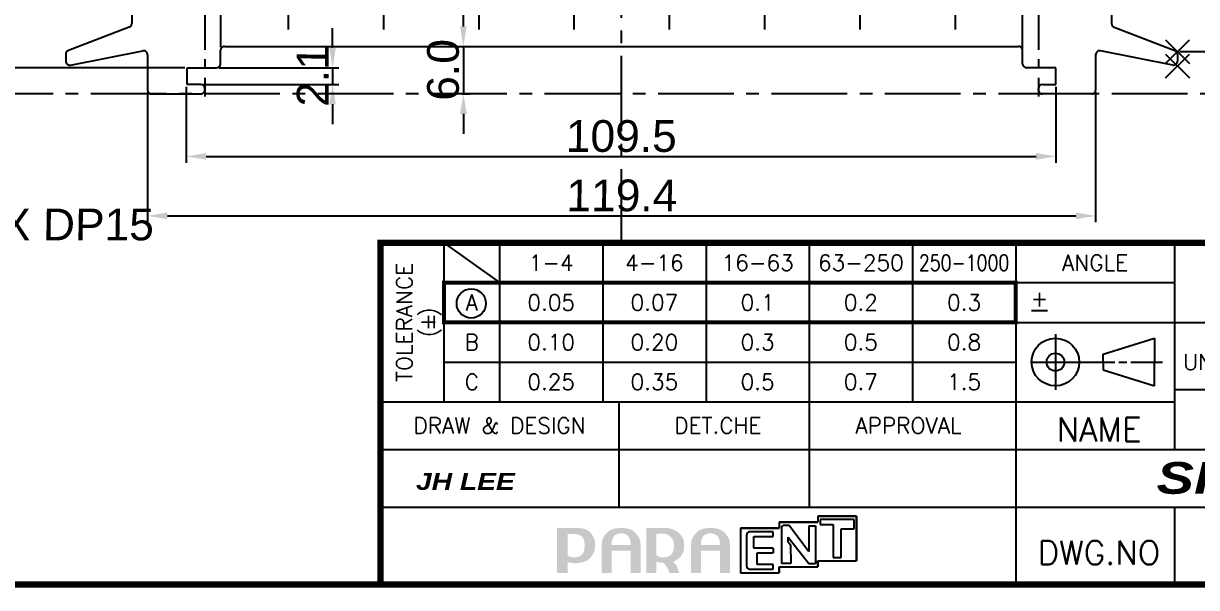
# Model space of a CAD drawing. Extents: x -425 to 6552, y -3049 to 3105.
# Drawn here: x 660.8 to 808.5, y -3024.5 to -2953.5 of the extents above; entities that cross this region are included whole.
import ezdxf
from ezdxf.enums import TextEntityAlignment as Align

# ---------------------------------------------------------------- set-up
doc = ezdxf.new("R2010")
doc.units = 0
doc.header["$PDMODE"] = 3
doc.header["$PDSIZE"] = 1.5
doc.linetypes.add('CENTER', pattern=[17.8, 10.75, -2.35, 2.35, -2.35])
doc.linetypes.add('CENTER2', pattern=[28.575, 19.05, -3.175, 3.175, -3.175])
doc.layers.get('0').update_dxf_attribs({"linetype": 'CONTINUOUS'})
doc.layers.get('DEFPOINTS').update_dxf_attribs({"linetype": 'CONTINUOUS'})
doc.layers.add('3', color=112, linetype='CENTER')
doc.layers.add('DIM', color=1, linetype='CONTINUOUS')
doc.styles.add('N', font='arialbi.ttf', dxfattribs={"width": 0.8, "oblique": 5})
doc.styles.add('OMI-1', font='arial.ttf', dxfattribs={"oblique": 1})
doc.styles.add('SIM', font='simplex')
doc.dimstyles.new('1', dxfattribs={"dimtxt": 4, "dimasz": 2.5, "dimexe": 0.8, "dimexo": 0.3, "dimgap": 0.5, "dimtad": 1, "dimtoh": 1, "dimdec": 1, "dimzin": 0, "dimtxsty": 'OMI-1', "dimcen": 0, "dimclrd": 256, "dimclre": 256, "dimclrt": 256, "dimazin": 3, "dimtfac": 0.8, "dimtdec": 1, "dimtix": 1, "dimtmove": 0, "dimatfit": 3, "dimtolj": 1, "dimtzin": 0})

# ---------------------------------------------------------------- blocks, each defined once
blk = doc.blocks.new('L1')
at = {"const_width": 0.3}
blk.add_lwpolyline([(0, 10), (0, 5), (72, 5), (72, 10), (0, 10)], dxfattribs=at)
blk.add_circle((3.44, 7.38), 1.84)
blk = doc.blocks.new('*D8769')
at = {"layer": 'DEFPOINTS', "color": 0}
for p in [(736.13, -2834.34), (736.13, -2835.54), (736.13, -2960.33)]:
    blk.add_point(p, dxfattribs=at)
at = {"layer": 'DIM'}
blk.add_line((736.13, -2835.24), (736.13, -2826.27), dxfattribs=at)
at = {"layer": 'DIM', "insert": (733.59, -2830.05), "char_height": 4, "attachment_point": 5, "rotation": 90, "style": 'OMI-1'}
blk.add_mtext('\\A1;0.0', dxfattribs=at)
blk = doc.blocks.new('*D8793')
at = {"layer": 'DEFPOINTS', "color": 0}
for p in [(748.05, -2962.38), (842.54, -2962.38), (843.74, -2962.38)]:
    blk.add_point(p, dxfattribs=at)
at = {"layer": 'DIM'}
blk.add_line((842.84, -2962.38), (851.81, -2962.38), dxfattribs=at)
at = {"layer": 'DIM', "insert": (848.03, -2959.84), "char_height": 4, "attachment_point": 5, "style": 'OMI-1'}
blk.add_mtext('\\A1;0.0', dxfattribs=at)
blk = doc.blocks.new('*D8794')
at = {"layer": 'DEFPOINTS', "color": 0}
for p in [(806.13, -2957.05), (843.74, -2957.05), (736.13, -2962.38)]:
    blk.add_point(p, dxfattribs=at)
at = {"layer": 'DIM'}
blk.add_line((806.43, -2957.05), (851.83, -2957.05), dxfattribs=at)
at = {"layer": 'DIM', "insert": (848.03, -2954.5), "char_height": 4, "attachment_point": 5, "style": 'OMI-1'}
blk.add_mtext('\\A1;5.3', dxfattribs=at)
blk = doc.blocks.new('*D8795')
at = {"layer": 'DEFPOINTS', "color": 0}
for p in [(806.13, -2948.75), (843.74, -2948.75), (736.13, -2962.38)]:
    blk.add_point(p, dxfattribs=at)
at = {"layer": 'DIM'}
blk.add_line((806.43, -2948.75), (854.93, -2948.75), dxfattribs=at)
at = {"layer": 'DIM', "insert": (849.59, -2946.2), "char_height": 4, "attachment_point": 5, "style": 'OMI-1'}
blk.add_mtext('\\A1;13.6', dxfattribs=at)
blk = doc.blocks.new('*D8796')
at = {"layer": 'DEFPOINTS', "color": 0}
for p in [(806.13, -2940.45), (843.74, -2940.45), (736.13, -2962.38)]:
    blk.add_point(p, dxfattribs=at)
at = {"layer": 'DIM'}
blk.add_line((806.43, -2940.45), (854.94, -2940.45), dxfattribs=at)
at = {"layer": 'DIM', "insert": (849.59, -2937.9), "char_height": 4, "attachment_point": 5, "style": 'OMI-1'}
blk.add_mtext('\\A1;21.9', dxfattribs=at)
blk = doc.blocks.new('*D8797')
at = {"layer": 'DEFPOINTS', "color": 0}
for p in [(806.13, -2932.15), (843.74, -2932.15), (736.13, -2962.38)]:
    blk.add_point(p, dxfattribs=at)
at = {"layer": 'DIM'}
blk.add_line((806.43, -2932.15), (854.89, -2932.15), dxfattribs=at)
at = {"layer": 'DIM', "insert": (849.57, -2929.6), "char_height": 4, "attachment_point": 5, "style": 'OMI-1'}
blk.add_mtext('\\A1;30.2', dxfattribs=at)
blk = doc.blocks.new('*D8798')
at = {"layer": 'DEFPOINTS', "color": 0}
for p in [(806.13, -2923.85), (843.74, -2923.85), (736.13, -2962.38)]:
    blk.add_point(p, dxfattribs=at)
at = {"layer": 'DIM'}
blk.add_line((806.43, -2923.85), (854.96, -2923.85), dxfattribs=at)
at = {"layer": 'DIM', "insert": (849.6, -2921.3), "char_height": 4, "attachment_point": 5, "style": 'OMI-1'}
blk.add_mtext('\\A1;38.5', dxfattribs=at)
blk = doc.blocks.new('*D8799')
at = {"layer": 'DEFPOINTS', "color": 0}
for p in [(806.13, -2915.55), (843.74, -2915.55), (736.13, -2962.38)]:
    blk.add_point(p, dxfattribs=at)
at = {"layer": 'DIM'}
blk.add_line((806.43, -2915.55), (854.94, -2915.55), dxfattribs=at)
at = {"layer": 'DIM', "insert": (849.59, -2913), "char_height": 4, "attachment_point": 5, "style": 'OMI-1'}
blk.add_mtext('\\A1;46.8', dxfattribs=at)
blk = doc.blocks.new('*D8800')
at = {"layer": 'DEFPOINTS', "color": 0}
for p in [(805.81, -2907.12), (843.74, -2907.12), (736.13, -2962.38)]:
    blk.add_point(p, dxfattribs=at)
at = {"layer": 'DIM'}
blk.add_line((806.11, -2907.12), (854.93, -2907.12), dxfattribs=at)
at = {"layer": 'DIM', "insert": (849.59, -2904.58), "char_height": 4, "attachment_point": 5, "style": 'OMI-1'}
blk.add_mtext('\\A1;55.3', dxfattribs=at)
blk = doc.blocks.new('*D8801')
at = {"layer": 'DEFPOINTS', "color": 0}
for p in [(806.13, -2898.95), (843.74, -2898.95), (736.13, -2962.38)]:
    blk.add_point(p, dxfattribs=at)
at = {"layer": 'DIM'}
blk.add_line((806.43, -2898.95), (854.92, -2898.95), dxfattribs=at)
at = {"layer": 'DIM', "insert": (849.58, -2896.4), "char_height": 4, "attachment_point": 5, "style": 'OMI-1'}
blk.add_mtext('\\A1;63.4', dxfattribs=at)
blk = doc.blocks.new('*D8802')
at = {"layer": 'DEFPOINTS', "color": 0}
for p in [(806.13, -2890.65), (843.74, -2889.78), (736.13, -2962.38)]:
    blk.add_point(p, dxfattribs=at)
at = {"layer": 'DIM'}
for p, q in [((806.43, -2890.65), (833.74, -2890.65)), ((833.74, -2890.65), (838.74, -2889.78)), ((838.74, -2889.78), (854.93, -2889.78))]:
    blk.add_line(p, q, dxfattribs=at)
at = {"layer": 'DIM', "insert": (849.59, -2887.27), "char_height": 4, "attachment_point": 5, "style": 'OMI-1'}
blk.add_mtext('\\A1;71.7', dxfattribs=at)
blk = doc.blocks.new('*D8803')
at = {"layer": 'DEFPOINTS', "color": 0}
for p in [(806.13, -2882.35), (843.74, -2882.35), (736.13, -2962.38)]:
    blk.add_point(p, dxfattribs=at)
at = {"layer": 'DIM'}
blk.add_line((806.43, -2882.35), (854.92, -2882.35), dxfattribs=at)
at = {"layer": 'DIM', "insert": (849.58, -2879.8), "char_height": 4, "attachment_point": 5, "style": 'OMI-1'}
blk.add_mtext('\\A1;80.0', dxfattribs=at)
blk = doc.blocks.new('*D8804')
at = {"layer": 'DEFPOINTS', "color": 0}
for p in [(805.63, -2858.38), (843.74, -2858.38), (736.13, -2962.38)]:
    blk.add_point(p, dxfattribs=at)
at = {"layer": 'DIM'}
blk.add_line((805.93, -2858.38), (858.03, -2858.38), dxfattribs=at)
at = {"layer": 'DIM', "insert": (851.13, -2855.84), "char_height": 4, "attachment_point": 5, "style": 'OMI-1'}
blk.add_mtext('\\A1;104.0', dxfattribs=at)
blk = doc.blocks.new('*D8805')
at = {"layer": 'DEFPOINTS', "color": 0}
for p in [(843.74, -2851.81), (805.63, -2854.38), (736.13, -2962.38)]:
    blk.add_point(p, dxfattribs=at)
at = {"layer": 'DIM'}
for p, q in [((833.74, -2854.38), (838.74, -2851.81)), ((838.74, -2851.81), (858.03, -2851.81)), ((805.93, -2854.38), (833.74, -2854.38))]:
    blk.add_line(p, q, dxfattribs=at)
at = {"layer": 'DIM', "insert": (851.13, -2849.27), "char_height": 4, "attachment_point": 5, "style": 'OMI-1'}
blk.add_mtext('\\A1;108.0', dxfattribs=at)
blk = doc.blocks.new('*D8806')
at = {"layer": 'DEFPOINTS', "color": 0}
for p in [(742.13, -2835.24), (742.13, -2836.44), (736.13, -2962.38)]:
    blk.add_point(p, dxfattribs=at)
at = {"layer": 'DIM'}
blk.add_line((742.13, -2836.14), (742.13, -2827.17), dxfattribs=at)
at = {"layer": 'DIM', "insert": (739.59, -2830.95), "char_height": 4, "attachment_point": 5, "rotation": 90, "style": 'OMI-1'}
blk.add_mtext('\\A1;6.0', dxfattribs=at)
blk = doc.blocks.new('*D8807')
at = {"layer": 'DEFPOINTS', "color": 0}
for p in [(754.13, -2835.24), (754.13, -2836.44), (736.13, -2962.38)]:
    blk.add_point(p, dxfattribs=at)
at = {"layer": 'DIM'}
blk.add_line((754.13, -2836.14), (754.13, -2824.06), dxfattribs=at)
at = {"layer": 'DIM', "insert": (751.59, -2829.4), "char_height": 4, "attachment_point": 5, "rotation": 90, "style": 'OMI-1'}
blk.add_mtext('\\A1;18.0', dxfattribs=at)
blk = doc.blocks.new('*D8808')
at = {"layer": 'DEFPOINTS', "color": 0}
for p in [(766.13, -2835.24), (766.13, -2836.44), (736.13, -2962.38)]:
    blk.add_point(p, dxfattribs=at)
at = {"layer": 'DIM'}
blk.add_line((766.13, -2836.14), (766.13, -2824.06), dxfattribs=at)
at = {"layer": 'DIM', "insert": (763.59, -2829.4), "char_height": 4, "attachment_point": 5, "rotation": 90, "style": 'OMI-1'}
blk.add_mtext('\\A1;30.0', dxfattribs=at)
blk = doc.blocks.new('*D8809')
at = {"layer": 'DEFPOINTS', "color": 0}
for p in [(778.13, -2835.38), (778.13, -2836.44), (736.13, -2962.38)]:
    blk.add_point(p, dxfattribs=at)
at = {"layer": 'DIM'}
blk.add_line((778.13, -2836.14), (778.13, -2824.2), dxfattribs=at)
at = {"layer": 'DIM', "insert": (775.59, -2829.54), "char_height": 4, "attachment_point": 5, "rotation": 90, "style": 'OMI-1'}
blk.add_mtext('\\A1;42.0', dxfattribs=at)
blk = doc.blocks.new('*D8810')
at = {"layer": 'DEFPOINTS', "color": 0}
for p in [(788.63, -2835.24), (788.63, -2836.44), (736.13, -2962.38)]:
    blk.add_point(p, dxfattribs=at)
at = {"layer": 'DIM'}
blk.add_line((788.63, -2836.14), (788.63, -2824.01), dxfattribs=at)
at = {"layer": 'DIM', "insert": (786.09, -2829.38), "char_height": 4, "attachment_point": 5, "rotation": 90, "style": 'OMI-1'}
blk.add_mtext('\\A1;52.5', dxfattribs=at)
blk = doc.blocks.new('*D8811')
at = {"layer": 'DEFPOINTS', "color": 0}
for p in [(804.13, -2835.24), (804.13, -2852.38), (736.13, -2962.38)]:
    blk.add_point(p, dxfattribs=at)
at = {"layer": 'DIM'}
blk.add_line((804.13, -2852.08), (804.13, -2824.06), dxfattribs=at)
at = {"layer": 'DIM', "insert": (801.59, -2829.4), "char_height": 4, "attachment_point": 5, "rotation": 90, "style": 'OMI-1'}
blk.add_mtext('\\A1;68.0', dxfattribs=at)
blk = doc.blocks.new('*D8812')
at = {"layer": 'DEFPOINTS', "color": 0}
for p in [(730.13, -2835.24), (730.13, -2851.88), (736.13, -2962.38)]:
    blk.add_point(p, dxfattribs=at)
at = {"layer": 'DIM'}
blk.add_line((730.13, -2851.58), (730.13, -2827.17), dxfattribs=at)
at = {"layer": 'DIM', "insert": (727.59, -2830.95), "char_height": 4, "attachment_point": 5, "rotation": 90, "style": 'OMI-1'}
blk.add_mtext('\\A1;6.0', dxfattribs=at)
blk = doc.blocks.new('*D8813')
at = {"layer": 'DEFPOINTS', "color": 0}
for p in [(718.13, -2835.24), (718.13, -2836.44), (736.13, -2962.38)]:
    blk.add_point(p, dxfattribs=at)
at = {"layer": 'DIM'}
blk.add_line((718.13, -2836.14), (718.13, -2824.06), dxfattribs=at)
at = {"layer": 'DIM', "insert": (715.59, -2829.4), "char_height": 4, "attachment_point": 5, "rotation": 90, "style": 'OMI-1'}
blk.add_mtext('\\A1;18.0', dxfattribs=at)
blk = doc.blocks.new('*D8814')
at = {"layer": 'DEFPOINTS', "color": 0}
for p in [(706.13, -2835.24), (706.13, -2836.44), (736.13, -2962.38)]:
    blk.add_point(p, dxfattribs=at)
at = {"layer": 'DIM'}
blk.add_line((706.13, -2836.14), (706.13, -2824.06), dxfattribs=at)
at = {"layer": 'DIM', "insert": (703.59, -2829.4), "char_height": 4, "attachment_point": 5, "rotation": 90, "style": 'OMI-1'}
blk.add_mtext('\\A1;30.0', dxfattribs=at)
blk = doc.blocks.new('*D8815')
at = {"layer": 'DEFPOINTS', "color": 0}
for p in [(694.13, -2835.24), (694.13, -2836.44), (736.13, -2962.38)]:
    blk.add_point(p, dxfattribs=at)
at = {"layer": 'DIM'}
blk.add_line((694.13, -2836.14), (694.13, -2824.06), dxfattribs=at)
at = {"layer": 'DIM', "insert": (691.59, -2829.4), "char_height": 4, "attachment_point": 5, "rotation": 90, "style": 'OMI-1'}
blk.add_mtext('\\A1;42.0', dxfattribs=at)
blk = doc.blocks.new('*D8816')
at = {"layer": 'DEFPOINTS', "color": 0}
for p in [(683.63, -2835.24), (683.63, -2836.44), (736.13, -2962.38)]:
    blk.add_point(p, dxfattribs=at)
at = {"layer": 'DIM'}
blk.add_line((683.63, -2836.14), (683.63, -2824.01), dxfattribs=at)
at = {"layer": 'DIM', "insert": (681.09, -2829.38), "char_height": 4, "attachment_point": 5, "rotation": 90, "style": 'OMI-1'}
blk.add_mtext('\\A1;52.5', dxfattribs=at)
blk = doc.blocks.new('*D8817')
at = {"layer": 'DEFPOINTS', "color": 0}
for p in [(668.13, -2835.24), (668.13, -2852.38), (736.13, -2962.38)]:
    blk.add_point(p, dxfattribs=at)
at = {"layer": 'DIM'}
blk.add_line((668.13, -2852.08), (668.13, -2824.06), dxfattribs=at)
at = {"layer": 'DIM', "insert": (665.59, -2829.4), "char_height": 4, "attachment_point": 5, "rotation": 90, "style": 'OMI-1'}
blk.add_mtext('\\A1;68.0', dxfattribs=at)
blk = doc.blocks.new('*D8824')
at = {"layer": 'DEFPOINTS', "color": 0}
for p in [(674.43, -2834.97), (674.43, -2858.88), (736.13, -2962.38)]:
    blk.add_point(p, dxfattribs=at)
at = {"layer": 'DIM'}
blk.add_line((674.43, -2858.58), (674.43, -2823.77), dxfattribs=at)
at = {"layer": 'DIM', "insert": (671.89, -2829.12), "char_height": 4, "attachment_point": 5, "rotation": 90, "style": 'OMI-1'}
blk.add_mtext('\\A1;61.7', dxfattribs=at)
blk = doc.blocks.new('*D8825')
at = {"layer": 'DEFPOINTS', "color": 0}
for p in [(797.83, -2835.18), (797.83, -2858.88), (736.13, -2962.38)]:
    blk.add_point(p, dxfattribs=at)
at = {"layer": 'DIM'}
blk.add_line((797.83, -2858.58), (797.83, -2823.98), dxfattribs=at)
at = {"layer": 'DIM', "insert": (795.29, -2829.33), "char_height": 4, "attachment_point": 5, "rotation": 90, "style": 'OMI-1'}
blk.add_mtext('\\A1;61.7', dxfattribs=at)
blk = doc.blocks.new('*D8828')
at = {"layer": 'DEFPOINTS', "color": 0}
for p in [(681.29, -2961.18), (790.83, -2961.18), (790.83, -2970.24)]:
    blk.add_point(p, dxfattribs=at)
at = {"layer": 'DIM'}
for p, q in [((681.29, -2961.48), (681.29, -2971.04)), ((790.83, -2961.48), (790.83, -2971.04)), ((683.79, -2970.24), (788.33, -2970.24))]:
    blk.add_line(p, q, dxfattribs=at)
for points in [[(683.79, -2969.82), (683.79, -2970.66), (681.29, -2970.24)], [(788.33, -2970.66), (788.33, -2969.82), (790.83, -2970.24)]]:
    blk.add_solid(points, dxfattribs=at)
at = {"layer": 'DIM', "insert": (736.06, -2967.7), "char_height": 4, "attachment_point": 5, "style": 'OMI-1'}
blk.add_mtext('\\A1;109.5', dxfattribs=at)
blk = doc.blocks.new('*D8829')
at = {"layer": 'DEFPOINTS', "color": 0}
for p in [(676.43, -2961.88), (795.83, -2961.88), (795.83, -2977.73)]:
    blk.add_point(p, dxfattribs=at)
at = {"layer": 'DIM'}
for p, q in [((676.43, -2962.18), (676.43, -2978.53)), ((795.83, -2962.18), (795.83, -2978.53)), ((678.93, -2977.73), (793.33, -2977.73))]:
    blk.add_line(p, q, dxfattribs=at)
for points in [[(678.93, -2977.31), (678.93, -2978.14), (676.43, -2977.73)], [(793.33, -2978.14), (793.33, -2977.31), (795.83, -2977.73)]]:
    blk.add_solid(points, dxfattribs=at)
at = {"layer": 'DIM', "insert": (736.13, -2975.18), "char_height": 4, "attachment_point": 5, "style": 'OMI-1'}
blk.add_mtext('\\A1;119.4', dxfattribs=at)
blk = doc.blocks.new('*D8830')
at = {"layer": 'DEFPOINTS', "color": 0}
for p in [(786.63, -2943.15), (685.64, -2956.79), (786.63, -2957.73)]:
    blk.add_point(p, dxfattribs=at)
at = {"layer": 'DIM'}
for p, q in [((685.64, -2956.49), (685.64, -2942.35)), ((786.63, -2957.43), (786.63, -2942.35)), ((688.14, -2943.15), (784.13, -2943.15))]:
    blk.add_line(p, q, dxfattribs=at)
for points in [[(688.14, -2942.73), (688.14, -2943.57), (685.64, -2943.15)], [(784.13, -2943.57), (784.13, -2942.73), (786.63, -2943.15)]]:
    blk.add_solid(points, dxfattribs=at)
at = {"layer": 'DIM', "insert": (736.13, -2940.61), "char_height": 4, "attachment_point": 5, "style": 'OMI-1'}
blk.add_mtext('\\A1;101.0', dxfattribs=at)
blk = doc.blocks.new('*D8831')
at = {"layer": 'DEFPOINTS', "color": 0}
for p in [(715.75, -2956.38), (715.75, -2962.38), (716.2, -2962.38)]:
    blk.add_point(p, dxfattribs=at)
at = {"layer": 'DIM'}
for p, q in [((716.2, -2953.88), (716.2, -2951.38)), ((716.05, -2956.38), (717, -2956.38)), ((716.2, -2956.38), (716.2, -2962.38)), ((716.05, -2962.38), (717, -2962.38)), ((716.2, -2964.88), (716.2, -2967.38))]:
    blk.add_line(p, q, dxfattribs=at)
for points in [[(715.78, -2953.88), (716.62, -2953.88), (716.2, -2956.38)], [(716.62, -2964.88), (715.78, -2964.88), (716.2, -2962.38)]]:
    blk.add_solid(points, dxfattribs=at)
at = {"layer": 'DIM', "insert": (713.66, -2959.38), "char_height": 4, "attachment_point": 5, "rotation": 90, "style": 'OMI-1'}
blk.add_mtext('\\A1;6.0', dxfattribs=at)
blk = doc.blocks.new('*D8832')
at = {"layer": 'DEFPOINTS', "color": 0}
for p in [(681.43, -2959.08), (651.95, -2962.38), (659.69, -2962.38)]:
    blk.add_point(p, dxfattribs=at)
at = {"layer": 'DIM'}
for p, q in [((651.95, -2956.58), (651.95, -2954.08)), ((681.13, -2959.08), (651.15, -2959.08)), ((651.95, -2959.08), (651.95, -2962.38)), ((659.39, -2962.38), (651.15, -2962.38)), ((651.95, -2964.88), (651.95, -2967.38))]:
    blk.add_line(p, q, dxfattribs=at)
for points in [[(651.53, -2956.58), (652.37, -2956.58), (651.95, -2959.08)], [(652.37, -2964.88), (651.53, -2964.88), (651.95, -2962.38)]]:
    blk.add_solid(points, dxfattribs=at)
at = {"layer": 'DIM', "insert": (649.41, -2960.73), "char_height": 4, "attachment_point": 5, "rotation": 90, "style": 'OMI-1'}
blk.add_mtext('\\A1;3.3', dxfattribs=at)
blk = doc.blocks.new('*D8833')
at = {"layer": 'DEFPOINTS', "color": 0}
for p in [(685.13, -2959.08), (683.13, -2961.18), (699.73, -2961.18)]:
    blk.add_point(p, dxfattribs=at)
at = {"layer": 'DIM'}
for p, q in [((699.73, -2956.58), (699.73, -2954.08)), ((685.43, -2959.08), (700.53, -2959.08)), ((699.73, -2959.08), (699.73, -2961.18)), ((683.43, -2961.18), (700.53, -2961.18)), ((699.73, -2963.68), (699.73, -2966.18))]:
    blk.add_line(p, q, dxfattribs=at)
for points in [[(699.31, -2956.58), (700.14, -2956.58), (699.73, -2959.08)], [(700.14, -2963.68), (699.31, -2963.68), (699.73, -2961.18)]]:
    blk.add_solid(points, dxfattribs=at)
at = {"layer": 'DIM', "insert": (697.22, -2960.13), "char_height": 4, "attachment_point": 5, "rotation": 90, "style": 'OMI-1'}
blk.add_mtext('\\A1;2.1', dxfattribs=at)

msp = doc.modelspace()

# ---------------------------------------------------------------- hatches: boundary and pattern name
h = msp.add_hatch(color=256)
edge = h.paths.add_edge_path()
edge.add_spline(control_points=[(731.19, -3020.34), (730.98, -3020.58), (730.67, -3020.74), (730.18, -3020.74), (730.07, -3020.74), (729.91, -3020.73), (729.7, -3020.68), (729.49, -3020.63), (729.38, -3020.53), (729.33, -3020.47), (729.33, -3020.4), (729.33, -3017.95), (729.33, -3017.8), (729.47, -3017.8), (730.24, -3017.8), (730.24, -3017.8), (730.68, -3017.8), (730.97, -3017.93), (731.19, -3018.17), (731.41, -3018.42), (731.48, -3018.84), (731.48, -3019.21), (731.48, -3019.59), (731.41, -3020.1), (731.19, -3020.34)], knot_values=[0, 0, 0, 0, 1, 1, 1, 2, 2, 2, 3, 3, 3, 4, 4, 4, 5, 5, 5, 6, 6, 6, 7, 7, 7, 8, 8, 8, 8], degree=3, periodic=0)
edge = h.paths.add_edge_path(flags=16)
edge.add_spline(control_points=[(730.28, -3017.04), (730.28, -3017.04), (728.2, -3017.04), (728.2, -3017.04), (728.2, -3017.04), (728.01, -3017.04), (728.01, -3017.04), (728.01, -3017.04), (728.01, -3022.69), (728.01, -3022.69), (728.01, -3022.69), (729.33, -3022.69), (729.33, -3022.69), (729.33, -3022.69), (729.33, -3021.51), (729.33, -3021.33), (729.46, -3021.37), (729.64, -3021.46), (730.24, -3021.48), (730.88, -3021.5), (731.8, -3021.29), (732.21, -3020.79), (732.6, -3020.31), (732.8, -3019.78), (732.8, -3019.22), (732.8, -3018.56), (732.58, -3018), (732.13, -3017.55), (731.69, -3017.11), (731.06, -3017.04), (730.28, -3017.04)], knot_values=[0, 0, 0, 0, 1, 1, 1, 2, 2, 2, 3, 3, 3, 4, 4, 4, 5, 5, 5, 6, 6, 6, 7, 7, 7, 8, 8, 8, 9, 9, 9, 10, 10, 10, 10], degree=3, periodic=0)
h = msp.add_hatch(color=256)
edge = h.paths.add_edge_path()
edge.add_spline(control_points=[(737.28, -3019.18), (737.13, -3019.18), (734.88, -3019.18), (734.87, -3019.18), (734.87, -3019.18), (734.87, -3019.16), (734.87, -3019.16), (734.87, -3018.85), (734.95, -3018.31), (735.14, -3018.09), (735.32, -3017.9), (735.64, -3017.72), (736.05, -3017.72), (736.47, -3017.72), (736.75, -3017.85), (736.96, -3018.06), (737.17, -3018.26), (737.28, -3018.85), (737.28, -3019.16), (737.28, -3019.16), (737.28, -3019.17), (737.28, -3019.18)], knot_values=[0, 0, 0, 0, 1, 1, 1, 2, 2, 2, 3, 3, 3, 4, 4, 4, 5, 5, 5, 6, 6, 6, 7, 7, 7, 7], degree=3, periodic=0)
edge = h.paths.add_edge_path(flags=16)
edge.add_spline(control_points=[(736.05, -3017.04), (735.16, -3017.04), (734.58, -3017.27), (734.2, -3017.73), (733.82, -3018.17), (733.63, -3018.55), (733.63, -3019.08), (733.63, -3019.08), (733.63, -3022.69), (733.63, -3022.69), (733.63, -3022.69), (734.87, -3022.69), (734.87, -3022.69), (734.87, -3022.69), (734.87, -3021), (734.87, -3019.9), (734.88, -3019.9), (737.13, -3019.9), (737.28, -3019.9), (737.28, -3020.05), (737.28, -3022.69), (737.28, -3022.69), (737.28, -3022.69), (738.51, -3022.69), (738.51, -3022.69), (738.51, -3022.69), (738.51, -3019.08), (738.51, -3019.08), (738.51, -3018.55), (738.32, -3018.17), (737.94, -3017.73), (737.56, -3017.27), (736.95, -3017.04), (736.05, -3017.04)], knot_values=[0, 0, 0, 0, 1, 1, 1, 2, 2, 2, 3, 3, 3, 4, 4, 4, 5, 5, 5, 6, 6, 6, 7, 7, 7, 8, 8, 8, 9, 9, 9, 10, 10, 10, 11, 11, 11, 11], degree=3, periodic=0)
h = msp.add_hatch(color=256)
edge = h.paths.add_edge_path()
edge.add_spline(control_points=[(742.38, -3020.4), (742.12, -3020.63), (741.81, -3020.76), (741.37, -3020.76), (741.25, -3020.76), (741.09, -3020.74), (740.95, -3020.69), (740.81, -3020.64), (740.54, -3020.5), (740.5, -3020.46), (740.5, -3020.38), (740.5, -3017.91), (740.5, -3017.76), (740.64, -3017.76), (741.49, -3017.76), (741.49, -3017.76), (741.88, -3017.76), (742.11, -3017.97), (742.36, -3018.22), (742.61, -3018.47), (742.73, -3018.89), (742.73, -3019.24), (742.73, -3019.62), (742.64, -3020.16), (742.38, -3020.4)], knot_values=[0, 0, 0, 0, 1, 1, 1, 2, 2, 2, 3, 3, 3, 4, 4, 4, 5, 5, 5, 6, 6, 6, 7, 7, 7, 8, 8, 8, 8], degree=3, periodic=0)
edge = h.paths.add_edge_path(flags=16)
edge.add_spline(control_points=[(741.53, -3017.04), (741.53, -3017.04), (739.45, -3017.04), (739.45, -3017.04), (739.45, -3017.04), (739.26, -3017.04), (739.26, -3017.04), (739.26, -3017.04), (739.26, -3022.69), (739.26, -3022.69), (739.26, -3022.69), (740.5, -3022.69), (740.5, -3022.69), (740.5, -3022.69), (740.5, -3021.46), (740.5, -3021.28), (740.64, -3021.32), (740.78, -3021.36), (740.9, -3021.38), (740.9, -3021.38), (741.29, -3021.43), (741.38, -3021.45), (741.59, -3021.59), (741.76, -3021.87), (741.88, -3022.06), (742.01, -3022.26), (742.16, -3022.69), (742.16, -3022.69), (742.16, -3022.69), (743.36, -3022.69), (743.36, -3022.69), (743.36, -3022.69), (743.19, -3022.03), (743.03, -3021.77), (742.93, -3021.61), (742.79, -3021.45), (742.61, -3021.3), (742.97, -3021.14), (743.32, -3020.92), (743.57, -3020.63), (743.89, -3020.24), (744.01, -3019.78), (744.01, -3019.25), (744.01, -3018.54), (743.82, -3018.11), (743.36, -3017.68), (742.91, -3017.26), (742.29, -3017.04), (741.53, -3017.04)], knot_values=[0, 0, 0, 0, 1, 1, 1, 2, 2, 2, 3, 3, 3, 4, 4, 4, 5, 5, 5, 6, 6, 6, 7, 7, 7, 8, 8, 8, 9, 9, 9, 10, 10, 10, 11, 11, 11, 12, 12, 12, 13, 13, 13, 14, 14, 14, 15, 15, 15, 16, 16, 16, 16], degree=3, periodic=0)
h = msp.add_hatch(color=256)
edge = h.paths.add_edge_path()
edge.add_spline(control_points=[(748.53, -3019.18), (748.38, -3019.18), (746.13, -3019.18), (746.12, -3019.18), (746.12, -3019.18), (746.12, -3019.16), (746.12, -3019.16), (746.12, -3018.85), (746.2, -3018.31), (746.39, -3018.09), (746.57, -3017.9), (746.89, -3017.72), (747.3, -3017.72), (747.72, -3017.72), (748, -3017.85), (748.21, -3018.06), (748.42, -3018.26), (748.53, -3018.85), (748.53, -3019.16), (748.53, -3019.16), (748.53, -3019.17), (748.53, -3019.18)], knot_values=[0, 0, 0, 0, 1, 1, 1, 2, 2, 2, 3, 3, 3, 4, 4, 4, 5, 5, 5, 6, 6, 6, 7, 7, 7, 7], degree=3, periodic=0)
edge = h.paths.add_edge_path(flags=16)
edge.add_spline(control_points=[(747.3, -3017.04), (746.41, -3017.04), (745.83, -3017.27), (745.45, -3017.73), (745.07, -3018.17), (744.88, -3018.55), (744.88, -3019.08), (744.88, -3019.08), (744.88, -3022.69), (744.88, -3022.69), (744.88, -3022.69), (746.12, -3022.69), (746.12, -3022.69), (746.12, -3022.69), (746.12, -3021), (746.12, -3019.9), (746.13, -3019.9), (748.38, -3019.9), (748.53, -3019.9), (748.53, -3020.05), (748.53, -3022.69), (748.53, -3022.69), (748.53, -3022.69), (749.76, -3022.69), (749.76, -3022.69), (749.76, -3022.69), (749.76, -3019.08), (749.76, -3019.08), (749.76, -3018.55), (749.57, -3018.17), (749.19, -3017.73), (748.81, -3017.27), (748.2, -3017.04), (747.3, -3017.04)], knot_values=[0, 0, 0, 0, 1, 1, 1, 2, 2, 2, 3, 3, 3, 4, 4, 4, 5, 5, 5, 6, 6, 6, 7, 7, 7, 8, 8, 8, 9, 9, 9, 10, 10, 10, 11, 11, 11, 11], degree=3, periodic=0)

# ---------------------------------------------------------------- linework, layer by layer
at = {"color": 7, "linetype": 'CONTINUOUS'}
for p, q in [((674.43, -2949.54), (674.43, -2953.52)), ((797.83, -2949.54), (797.83, -2953.52)), ((674.11, -2953.98), (666.45, -2956.92)), ((798.15, -2953.98), (805.81, -2956.92)), ((666.13, -2957.39), (666.13, -2958.24)), ((666.72, -2958.73), (675.83, -2956.96)), ((676.43, -2957.45), (676.43, -2961.88)), ((685.63, -2958.58), (685.63, -2956.88)), ((686.13, -2956.38), (786.13, -2956.38)), ((786.63, -2958.58), (786.63, -2956.88)), ((795.83, -2957.45), (795.83, -2961.88)), ((805.53, -2958.73), (796.42, -2956.96)), ((806.13, -2957.39), (806.13, -2958.24)), ((681.43, -2959.08), (685.13, -2959.08)), ((681.43, -2961.18), (681.43, -2959.08)), ((790.83, -2959.08), (787.13, -2959.08)), ((790.83, -2961.18), (790.83, -2959.08)), ((683.13, -2961.18), (681.43, -2961.18)), ((683.63, -2961.88), (683.63, -2961.68)), ((788.63, -2961.88), (788.63, -2961.68)), ((789.13, -2961.18), (790.83, -2961.18)), ((676.93, -2962.38), (683.13, -2962.38)), ((795.33, -2962.38), (789.13, -2962.38))]:
    msp.add_line(p, q, dxfattribs=at)
for p, q in [((713.76, -2981.14), (720.76, -2986.14)), ((713.76, -2981.14), (713.76, -3001.14)), ((720.76, -2981.14), (720.76, -3001.14)), ((733.76, -2981.14), (733.76, -3001.14)), ((746.76, -2981.14), (746.76, -3001.14)), ((759.76, -2981.14), (759.76, -3014.42)), ((772.76, -2981.14), (772.76, -3001.14)), ((785.76, -2981.14), (785.76, -3024.14)), ((805.76, -2981.14), (805.76, -3007.14)), ((713.76, -2986.14), (805.76, -2986.14)), ((787.76, -2989.64), (789.76, -2989.64)), ((713.76, -2991.14), (880.76, -2991.14)), ((790.76, -2992.64), (790.76, -2999.64)), ((796.76, -2995.14), (803.26, -2993.14)), ((803.26, -2993.14), (803.26, -2996.14)), ((796.76, -2996.14), (796.76, -2995.14)), ((713.76, -2996.14), (785.76, -2996.14)), ((787.76, -2996.14), (798.26, -2996.14)), ((796.76, -2996.14), (796.76, -2997.14)), ((796.76, -2997.14), (803.26, -2999.14)), ((798.76, -2996.14), (799.76, -2996.14)), ((800.26, -2996.14), (804.26, -2996.14)), ((803.26, -2999.14), (803.26, -2996.14)), ((805.76, -2999.58), (880.76, -2999.58)), ((705.76, -3001.14), (805.76, -3001.14)), ((735.76, -3001.14), (735.76, -3014.42)), ((705.76, -3007.14), (785.76, -3007.14)), ((785.76, -3007.14), (880.76, -3007.14)), ((705.76, -3014.42), (880.76, -3014.42)), ((805.76, -3014.42), (805.76, -3024.14)), ((760.84, -3016.32), (755.96, -3016.32)), ((755.96, -3016.32), (755.96, -3017.07)), ((756.65, -3016.69), (757.22, -3016.69)), ((757.22, -3016.69), (759.71, -3020)), ((759.71, -3016.76), (760.56, -3016.76)), ((759.71, -3016.76), (759.71, -3020)), ((760.56, -3016.76), (760.56, -3021.5)), ((765.71, -3015.57), (760.84, -3015.57)), ((760.84, -3015.57), (760.84, -3016.32)), ((765.42, -3015.99), (761.14, -3015.99)), ((761.14, -3015.99), (761.14, -3016.58)), ((761.14, -3016.58), (762.77, -3016.59)), ((762.77, -3016.59), (762.78, -3020.77)), ((765.42, -3017.14), (765.42, -3015.99)), ((765.71, -3021.19), (765.71, -3015.57)), ((755.96, -3017.07), (751.09, -3017.07)), ((751.09, -3017.07), (751.09, -3022.69)), ((751.85, -3017.94), (751.85, -3021.82)), ((755.2, -3017.54), (752.25, -3017.54)), ((752.8, -3019.59), (752.8, -3018.13)), ((752.8, -3018.13), (755.2, -3018.13)), ((755.2, -3018.13), (755.2, -3017.54)), ((756.25, -3017.09), (756.25, -3021.5)), ((757.1, -3018.79), (757.11, -3018.18)), ((757.11, -3018.18), (759.7, -3021.51)), ((763.77, -3020.77), (763.77, -3017.14)), ((763.77, -3017.14), (765.42, -3017.14)), ((755.2, -3019.59), (752.8, -3019.59)), ((755.2, -3019.59), (755.2, -3020.18)), ((757.1, -3018.79), (757.41, -3019.17)), ((757.41, -3019.17), (757.42, -3021.5)), ((753.2, -3021.63), (753.2, -3020.18)), ((753.2, -3020.18), (755.2, -3020.18)), ((760.84, -3021.94), (760.84, -3021.19)), ((760.84, -3021.19), (765.71, -3021.19)), ((762.78, -3020.77), (763.77, -3020.77)), ((752.25, -3022.22), (755.2, -3022.22)), ((755.2, -3021.63), (753.2, -3021.63)), ((755.2, -3022.22), (755.2, -3021.63)), ((755.96, -3022.69), (755.96, -3021.94)), ((755.96, -3021.94), (760.84, -3021.94)), ((757.42, -3021.5), (756.25, -3021.5)), ((759.7, -3021.51), (760.56, -3021.5)), ((751.09, -3022.69), (755.96, -3022.69))]:
    msp.add_line(p, q)
at = {"color": 3}
for p, q in [((755.96, -3016.32), (755.96, -3017.07)), ((755.96, -3016.32), (760.84, -3016.32)), ((760.84, -3015.57), (760.84, -3016.32)), ((760.84, -3015.57), (765.71, -3015.57)), ((765.71, -3015.57), (765.71, -3021.19)), ((751.09, -3017.07), (751.09, -3022.69)), ((751.09, -3017.07), (755.96, -3017.07)), ((760.84, -3021.19), (760.84, -3021.94)), ((760.84, -3021.19), (765.71, -3021.19)), ((755.96, -3021.94), (755.96, -3022.69)), ((755.96, -3021.94), (760.84, -3021.94)), ((751.09, -3022.69), (755.96, -3022.69))]:
    msp.add_line(p, q, dxfattribs=at)
at = {"const_width": 0.8}
msp.add_lwpolyline([(880.76, -2644.14), (330.76, -2644.14), (330.76, -3024.14), (880.76, -3024.14)], close=True, dxfattribs=at)
for points, const_width in [([(880.76, -2981.14), (705.76, -2981.14), (705.76, -3024.14)], 0.8), ([(713.76, -2986.14), (713.76, -2991.14), (785.76, -2991.14), (785.76, -2986.14), (713.76, -2986.14)], 0.5)]:
    msp.add_lwpolyline(points, dxfattribs=dict(const_width=const_width))
for radius in [3, 1.12]:
    msp.add_circle((790.76, -2996.14), radius)
at = {"color": 7, "linetype": 'CONTINUOUS'}
for centre, start, end in [((673.93, -2953.52), 291, 0), ((798.33, -2953.52), 180, 249), ((666.63, -2957.39), 111, 180), ((675.93, -2957.45), 0, 101), ((686.13, -2956.88), 90, 180), ((786.13, -2956.88), 0, 90), ((796.33, -2957.45), 79, 180), ((805.63, -2957.39), 0, 69), ((666.63, -2958.24), 180, 281), ((685.13, -2958.58), 270, 0), ((787.13, -2958.58), 180, 270), ((805.63, -2958.24), 259, 0), ((676.93, -2961.88), 180, 270), ((683.13, -2961.68), 0, 90), ((683.13, -2961.88), 270, 0), ((789.13, -2961.68), 90, 180), ((789.13, -2961.88), 180, 270), ((795.33, -2961.88), 270, 0)]:
    msp.add_arc(centre, 0.5, start, end, dxfattribs=at)
for centre, start, end in [((756.65, -3017.09), 90.2374, 180), ((752.25, -3017.94), 89.9532, 180.0946), ((752.25, -3021.82), 180.0946, 270.0249)]:
    msp.add_arc(centre, 0.4, start, end)
at = {"layer": '3', "linetype": 'CENTER2', "ltscale": 0.5}
for p, q in [((736.13, -2981.37), (736.13, -2821.42)), ((850.26, -2962.38), (376.72, -2962.38))]:
    msp.add_line(p, q, dxfattribs=at)
at = {"layer": '3', "linetype": 'CENTER', "ltscale": 0.5}
for p, q in [((694.13, -2835.38), (694.13, -2954.27)), ((706.13, -2835.38), (706.13, -2954.27)), ((718.13, -2835.38), (718.13, -2954.27)), ((730.13, -2835.38), (730.13, -2954.27)), ((742.13, -2835.38), (742.13, -2954.27)), ((754.13, -2835.38), (754.13, -2954.27)), ((766.13, -2835.38), (766.13, -2954.27)), ((778.13, -2835.38), (778.13, -2954.27)), ((683.63, -2942.55), (683.63, -2962.68)), ((788.63, -2942.55), (788.63, -2962.68))]:
    msp.add_line(p, q, dxfattribs=at)
for p in [(806.13, -2957.05), (806.13, -2958.85)]:
    msp.add_point(p, dxfattribs=at)

# ---------------------------------------------------------------- block references
msp.add_blockref('L1', (713.76, -2996.14))

# ---------------------------------------------------------------- texts
at = {"style": 'SIM'}
for s, height, p in [('1-4', 2, (727.26, -2983.64)), ('4-16', 2, (740.26, -2983.64)), ('16-63', 2, (753.26, -2983.64)), ('63-250', 2, (766.26, -2983.64)), ('ANGLE', 2, (795.76, -2983.64)), ('A', 2, (717.26, -2988.64)), ('0.05', 2, (727.26, -2988.64)), ('0.07', 2, (740.26, -2988.64)), ('0.1', 2, (753.26, -2988.64)), ('0.2', 2, (766.26, -2988.64)), ('0.3', 2, (779.26, -2988.64)), ('B', 2, (717.26, -2993.64)), ('0.10', 2, (727.26, -2993.64)), ('0.20', 2, (740.26, -2993.64)), ('0.3', 2, (753.26, -2993.64)), ('0.5', 2, (766.26, -2993.64)), ('0.8', 2, (779.26, -2993.64)), ('UNIT', 2, (809.76, -2996.14)), ('C', 2, (717.26, -2998.64)), ('0.25', 2, (727.26, -2998.64)), ('0.35', 2, (740.26, -2998.64)), ('0.5', 2, (753.26, -2998.64)), ('0.7', 2, (766.26, -2998.64)), ('1.5', 2, (779.26, -2998.64)), ('DRAW & DESIGN', 2, (720.76, -3004.14)), ('DET.CHE', 2, (748.26, -3004.14)), ('APPROVAL', 2, (772.26, -3004.14)), ('NAME', 3, (796.26, -3004.64)), ('DWG.NO', 3, (796.26, -3020.14))]:
    msp.add_text(s, height=height, dxfattribs=at).set_placement(p, align=Align.MIDDLE)
at = {"style": 'SIM', "width": 0.8}
msp.add_text('250-1000', height=2, dxfattribs=at).set_placement((779.26, -2983.64), align=Align.MIDDLE)
at = {"style": 'SIM'}
for s, p in [('TOLERANCE', (709.76, -2991.14)), ('( )', (712.76, -2991.14)), ('-', (713.4, -2991.11))]:
    msp.add_text(s, height=2, rotation=90, dxfattribs=at).set_placement(p, align=Align.CENTER)
msp.add_text('+', height=2, dxfattribs=at).set_placement((788.76, -2989.14), align=Align.CENTER)
msp.add_text('+', height=2, rotation=90, dxfattribs=at).set_placement((711.66, -2991.11), align=Align.MIDDLE)
at = {"style": 'N', "width": 1.267671}
msp.add_text('SPII-250A,320A', height=4, dxfattribs=at).set_placement((803.49, -3012.73), (855.07, -3012.73), align=Align.FIT)
at = {"style": 'N', "width": 1.2}
msp.add_text('JH LEE', height=2.121, dxfattribs=at).set_placement((710.23, -3012.24))
at = {"layer": 'DIM', "insert": (631.24, -2976.81), "char_height": 4, "attachment_point": 1, "style": 'OMI-1'}
msp.add_mtext('2-TAP M4 X DP15', dxfattribs=at)

# ---------------------------------------------------------------- dimensions: what is measured, and where the dimension line sits
at = {"layer": 'DIM'}
for feature_location, offset, dtype, origin, picture, middle in [((668.13, -2852.38), (0, 17.14), 1, (736.13, -2962.38), '*D8817', (665.59, -2829.4)), ((674.43, -2858.88), (0, 23.91), 1, (736.13, -2962.38), '*D8824', (671.89, -2829.12)), ((683.63, -2836.44), (0, 1.2), 1, (736.13, -2962.38), '*D8816', (681.09, -2829.38)), ((694.13, -2836.44), (0, 1.2), 1, (736.13, -2962.38), '*D8815', (691.59, -2829.4)), ((706.13, -2836.44), (0, 1.2), 1, (736.13, -2962.38), '*D8814', (703.59, -2829.4)), ((718.13, -2836.44), (0, 1.2), 1, (736.13, -2962.38), '*D8813', (715.59, -2829.4)), ((797.83, -2858.88), (0, 23.7), 1, (736.13, -2962.38), '*D8825', (795.29, -2829.33)), ((788.63, -2836.44), (0, 1.2), 1, (736.13, -2962.38), '*D8810', (786.09, -2829.38)), ((754.13, -2836.44), (0, 1.2), 1, (736.13, -2962.38), '*D8807', (751.59, -2829.4)), ((766.13, -2836.44), (0, 1.2), 1, (736.13, -2962.38), '*D8808', (763.59, -2829.4)), ((804.13, -2852.38), (0, 17.14), 1, (736.13, -2962.38), '*D8811', (801.59, -2829.4)), ((778.13, -2836.44), (0, 1.05), 1, (736.13, -2962.38), '*D8809', (775.59, -2829.54)), ((730.13, -2851.88), (0, 16.64), 1, (736.13, -2962.38), '*D8812', (727.59, -2830.95)), ((736.1290422, -2835.53753213), (0, 1.2), 1, (736.1290422, -2960.33304534), '*D8769', (733.58675025, -2830.05154272)), ((742.13, -2836.44), (0, 1.2), 1, (736.13, -2962.38), '*D8806', (739.59, -2830.95)), ((805.63, -2854.38), (38.11, 2.57), 0, (736.13, -2962.38), '*D8805', (851.13, -2849.27)), ((805.63, -2858.38), (38.11, 0), 0, (736.13, -2962.38), '*D8804', (851.13, -2855.84)), ((806.13, -2882.35), (37.61, 0), 0, (736.13, -2962.38), '*D8803', (849.58, -2879.8)), ((806.13, -2890.65), (37.61, 0.87), 0, (736.13, -2962.38), '*D8802', (849.59, -2887.27)), ((806.13, -2898.95), (37.61, 0), 0, (736.13, -2962.38), '*D8801', (849.58, -2896.4)), ((805.81, -2907.12), (37.93, 0), 0, (736.13, -2962.38), '*D8800', (849.59, -2904.58)), ((806.13, -2915.55), (37.61, 0), 0, (736.13, -2962.38), '*D8799', (849.59, -2913)), ((806.13, -2923.85), (37.61, 0), 0, (736.13, -2962.38), '*D8798', (849.6, -2921.3)), ((806.13, -2932.15), (37.61, 0), 0, (736.13, -2962.38), '*D8797', (849.57, -2929.6)), ((806.13, -2940.45), (37.61, 0), 0, (736.13, -2962.38), '*D8796', (849.59, -2937.9)), ((806.13, -2948.75), (37.61, 0), 0, (736.13, -2962.38), '*D8795', (849.59, -2946.2)), ((806.13, -2957.05), (37.61, 0), 0, (736.13, -2962.38), '*D8794', (848.03, -2954.5)), ((842.53965973, -2962.37830836), (1.2, 0), 0, (748.04819484, -2962.37830836), '*D8793', (848.02564913, -2959.83601641))]:
    dim = msp.add_ordinate_dim(feature_location=feature_location, offset=offset, dtype=dtype, origin=origin, dimstyle='1', dxfattribs=at)
    dim.commit()
    dim.dimension.update_dxf_attribs({"geometry": picture, "text_midpoint": middle})
for base, p1, p2, picture, middle in [((786.63, -2943.15), (685.64, -2956.79), (786.63, -2957.73), '*D8830', (736.13, -2940.61)), ((795.83, -2977.73), (676.43, -2961.88), (795.83, -2961.88), '*D8829', (736.13, -2975.18)), ((790.83, -2970.24), (681.29, -2961.18), (790.83, -2961.18), '*D8828', (736.06, -2967.7))]:
    dim = msp.add_linear_dim(base=base, p1=p1, p2=p2, dimstyle='1', dxfattribs=at)
    dim.commit()
    dim.dimension.update_dxf_attribs({"geometry": picture, "text_midpoint": middle})
for base, p1, p2, picture, middle in [((716.2, -2962.38), (715.75, -2956.38), (715.75, -2962.38), '*D8831', (713.66, -2959.38)), ((651.95, -2962.38), (681.43, -2959.08), (659.69, -2962.38), '*D8832', (649.41, -2960.73)), ((699.73, -2961.18), (685.13, -2959.08), (683.13, -2961.18), '*D8833', (697.22, -2960.13))]:
    dim = msp.add_linear_dim(base=base, p1=p1, p2=p2, angle=90, dimstyle='1', dxfattribs=at)
    dim.commit()
    dim.dimension.update_dxf_attribs({"geometry": picture, "text_midpoint": middle})

doc.saveas('drawing.dxf')
